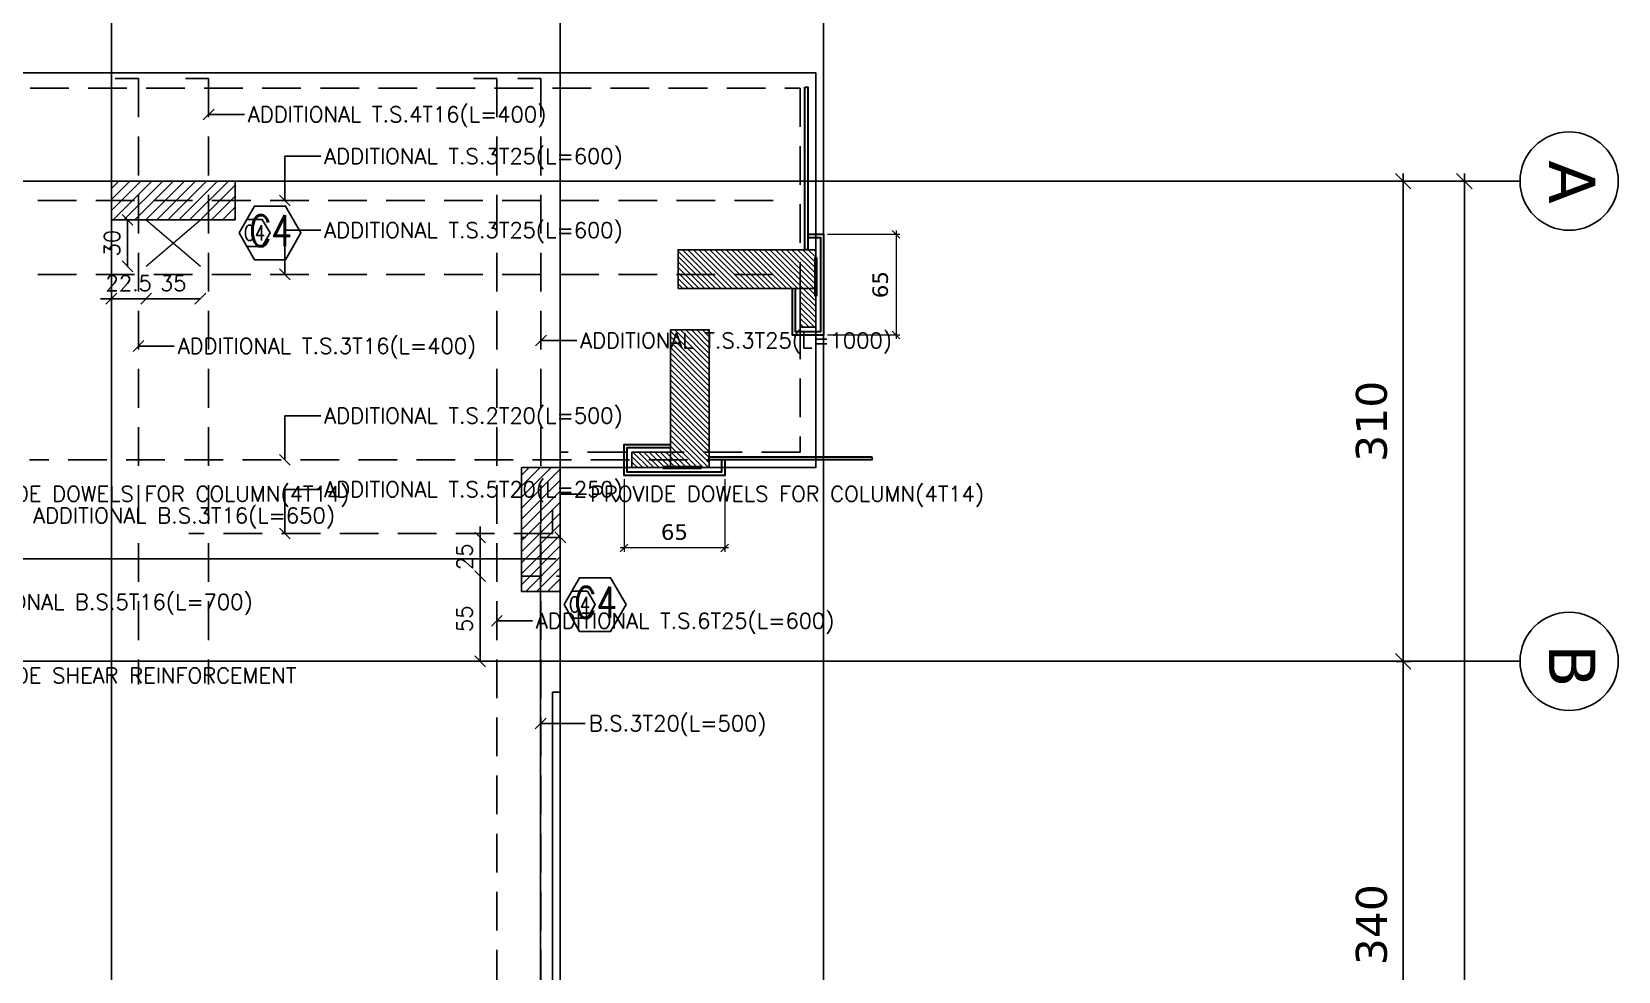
# Model space of a CAD drawing. Header units: inches. Extents: x -48 to 777, y -156 to 510.
# Drawn here: x 283.01 to 293.26, y 248.96 to 255.02 of the extents above; entities that cross this region are included whole.
import ezdxf
from ezdxf.enums import TextEntityAlignment as Align

# ---------------------------------------------------------------- set-up
doc = ezdxf.new("R2010")
doc.units = ezdxf.units.IN
doc.header["$MEASUREMENT"] = 0
doc.linetypes.add('HIDDEN', pattern=[0.375, 0.25, -0.125])
doc.linetypes.add('HIDDEN2', pattern=[0.1875, 0.125, -0.0625])
doc.layers.get('Defpoints').update_dxf_attribs({"lineweight": 5})
for name, color, linetype, lineweight in [('A-DIM', 9, 'Continuous', 5), ('A-PILLARS', 1, 'Continuous', 60), ('C-GLASS', 162, 'Continuous', 30), ('C-STONE', 42, 'Continuous', 30), ('H-PILLARS', 61, 'Continuous', 5), ('str-shaft', 1, 'Continuous', 5)]:
    doc.layers.add(name, color=color, linetype=linetype, lineweight=lineweight)
for name, color, linetype in [('Str-Axes', 8, 'Continuous'), ('str-col-hatch', 8, 'Continuous'), ('str-COL-TAG-100', 1, 'Continuous'), ('str-COL-TAG-50', 7, 'Continuous'), ('str-columns', 3, 'Continuous'), ('str-slab-bottom-reinf.', 1, 'Continuous'), ('str-slab-top', 1, 'Continuous'), ('str-sunken-slabs', 5, 'Continuous')]:
    doc.layers.add(name, color=color, linetype=linetype)
doc.styles.add('ROMAN', font='ROMANS.SHX')
doc.styles.add('ROMAND', font='verdana.ttf')
doc.styles.add('ROMANS', font='romans__.ttf', dxfattribs={"height": 0.14})
doc.dimstyles.new('M-1.100', dxfattribs={"dimtxt": 0.2, "dimasz": 0.1, "dimexe": 0.05, "dimexo": 0.05, "dimgap": 0.1, "dimtad": 1, "dimlfac": 100, "dimrnd": 0.5, "dimzin": 9, "dimdsep": 46, "dimtxsty": 'ROMAND', "dimblk": 'OBLIQUE', "dimcen": 1, "dimdle": 0.05, "dimclrd": 256, "dimclre": 256, "dimclrt": 2, "dimadec": 0, "dimazin": 0, "dimtfac": 0.666667, "dimtmove": 2, "dimatfit": 3, "dimfxl": 0.04, "dimtolj": 1, "dimtzin": 5, "dimlwd": -1, "dimlwe": -1, "dimarcsym": 0})
doc.dimstyles.new('M-1.50', dxfattribs={"dimtxt": 0.1, "dimasz": 0.05, "dimexe": 0.025, "dimexo": 0.025, "dimgap": 0.05, "dimtad": 1, "dimlfac": 100, "dimrnd": 0.5, "dimzin": 9, "dimdsep": 46, "dimtxsty": 'ROMAND', "dimblk": 'OBLIQUE', "dimcen": 1, "dimdle": 0.025, "dimclrd": 256, "dimclre": 256, "dimclrt": 2, "dimadec": 0, "dimazin": 0, "dimtfac": 0.666667, "dimtmove": 2, "dimatfit": 3, "dimfxl": 0.04, "dimtolj": 1, "dimtzin": 5, "dimlwd": -1, "dimlwe": -1, "dimarcsym": 0})
doc.dimstyles.new('structure', dxfattribs={"dimtxt": 0.1, "dimasz": 0.07, "dimexe": 0.18, "dimexo": 1, "dimgap": 0.05, "dimtad": 1, "dimdec": 1, "dimlfac": 100, "dimrnd": 0.5, "dimdsep": 46, "dimtxsty": 'ROMAN', "dimblk1": 'OBLIQUE', "dimblk2": 'OBLIQUE', "dimsah": 1, "dimcen": 0.009, "dimse1": 1, "dimse2": 1, "dimclrd": 4, "dimclre": 9, "dimclrt": 1, "dimadec": 0, "dimazin": 0, "dimtfac": 0.066667, "dimtdec": 1, "dimtix": 1, "dimtmove": 2, "dimatfit": 3, "dimldrblk": 'OBLIQUE', "dimfxl": 0.18, "dimtolj": 1, "dimarcsym": 0})

# ---------------------------------------------------------------- blocks, each defined once
blk = doc.blocks.new('_Oblique')
at = {"color": 0, "linetype": 'ByBlock', "lineweight": -2}
blk.add_line((-0.5, -0.5), (0.5, 0.5), dxfattribs=at)
blk = doc.blocks.new('*D1386')
at = {"layer": 'A-DIM', "transparency": 16777216}
for p, q in [((288.152, 253.715), (288.621, 253.715)), ((288.596, 253.74), (288.596, 253.04)), ((288.152, 253.065), (288.621, 253.065))]:
    blk.add_line(p, q, dxfattribs=at)
at = {"layer": 'Defpoints', "color": 0, "transparency": 16777216}
for p in [(288.127, 253.715), (288.127, 253.065), (288.596, 253.065)]:
    blk.add_point(p, dxfattribs=at)
at = {"layer": 'A-DIM', "transparency": 16777216, "xscale": 0.05, "yscale": 0.05, "zscale": 0.05}
for p, rotation in [((288.596, 253.715), 90), ((288.596, 253.065), 270)]:
    blk.add_blockref('_Oblique', p, dxfattribs=dict(at, rotation=rotation))
at = {"layer": 'A-DIM', "color": 2, "transparency": 16777216, "insert": (288.494, 253.39), "char_height": 0.1, "attachment_point": 5, "rotation": 90, "style": 'ROMAND'}
blk.add_mtext('\\A1;65', dxfattribs=at)
blk = doc.blocks.new('*D1387')
at = {"layer": 'A-DIM', "transparency": 16777216}
for p, q in [((286.839, 252.134), (286.839, 251.665)), ((287.489, 252.134), (287.489, 251.665)), ((287.514, 251.69), (286.814, 251.69))]:
    blk.add_line(p, q, dxfattribs=at)
at = {"layer": 'Defpoints', "color": 0, "transparency": 16777216}
for p in [(286.839, 252.159), (287.489, 252.159), (286.839, 251.69)]:
    blk.add_point(p, dxfattribs=at)
at = {"layer": 'A-DIM', "transparency": 16777216, "xscale": 0.05, "yscale": 0.05, "zscale": 0.05, "rotation": 180}
blk.add_blockref('_Oblique', (286.839, 251.69), dxfattribs=at)
at = {"layer": 'A-DIM', "transparency": 16777216, "xscale": 0.05, "yscale": 0.05, "zscale": 0.05}
blk.add_blockref('_Oblique', (287.489, 251.69), dxfattribs=at)
at = {"layer": 'A-DIM', "color": 2, "transparency": 16777216, "insert": (287.164, 251.792), "char_height": 0.1, "attachment_point": 5, "style": 'ROMAND'}
blk.add_mtext('\\A1;65', dxfattribs=at)
blk = doc.blocks.new('tags')
at = {"layer": 'str-COL-TAG-100', "color": 2}
blk.add_lwpolyline([(0.125, -0.262), (0.325, -0.262), (0.425, -0.088), (0.325, 0.085), (0.125, 0.085), (0.025, -0.088)], close=True, dxfattribs=at)
at = {"layer": 'str-COL-TAG-50', "color": 2}
blk.add_lwpolyline([(0.075, -0.175), (0.175, -0.175), (0.225, -0.088), (0.175, -0.002), (0.075, -0.002), (0.025, -0.088)], close=True, dxfattribs=at)
at = {"layer": 'str-COL-TAG-100', "color": 1, "style": 'ROMANS', "width": 0.699426}
blk.add_attdef('NUMBER', text='', height=0.2, dxfattribs=at).set_placement((0.092, -0.174), (0.368, -0.174), align=Align.FIT)
at = {"layer": 'str-COL-TAG-50', "color": 1, "style": 'ROMANS', "width": 0.697102}
blk.add_attdef('NUMBER', text='', height=0.1, dxfattribs=at).set_placement((0.056, -0.138), (0.194, -0.138), align=Align.FIT)
blk = doc.blocks.new('*D1801')
at = {"layer": 'Defpoints', "color": 0, "transparency": 16777216}
for p in [(291.674, 254.058), (292.267, 254.058), (291.001, 226.707)]:
    blk.add_point(p, dxfattribs=at)
at = {"layer": 'Str-Axes', "transparency": 16777216}
for p, q in [((292.267, 226.657), (292.267, 254.108)), ((291.724, 254.058), (292.317, 254.058)), ((291.051, 226.707), (292.317, 226.707))]:
    blk.add_line(p, q, dxfattribs=at)
at = {"layer": 'Str-Axes', "transparency": 16777216, "xscale": 0.1, "yscale": 0.1, "zscale": 0.1}
for p, rotation in [((292.267, 254.058), 90), ((292.267, 226.707), 270)]:
    blk.add_blockref('_Oblique', p, dxfattribs=dict(at, rotation=rotation))
at = {"layer": 'Str-Axes', "color": 2, "transparency": 16777216, "insert": (292.063, 240.383), "char_height": 0.2, "attachment_point": 5, "rotation": 90, "style": 'ROMAND'}
blk.add_mtext('\\A1;2735', dxfattribs=at)
blk = doc.blocks.new('*D1805')
at = {"layer": 'Defpoints', "color": 0, "transparency": 16777216}
for p in [(291.776, 250.958), (291.721, 247.558), (291.872, 247.558)]:
    blk.add_point(p, dxfattribs=at)
at = {"layer": 'Str-Axes', "transparency": 16777216}
for p, q in [((291.872, 251.008), (291.872, 247.508)), ((291.826, 250.958), (291.922, 250.958)), ((291.771, 247.558), (291.922, 247.558))]:
    blk.add_line(p, q, dxfattribs=at)
at = {"layer": 'Str-Axes', "transparency": 16777216, "xscale": 0.1, "yscale": 0.1, "zscale": 0.1}
for p, rotation in [((291.872, 250.958), 90), ((291.872, 247.558), 270)]:
    blk.add_blockref('_Oblique', p, dxfattribs=dict(at, rotation=rotation))
at = {"layer": 'Str-Axes', "color": 2, "transparency": 16777216, "insert": (291.668, 249.258), "char_height": 0.2, "attachment_point": 5, "rotation": 90, "style": 'ROMAND'}
blk.add_mtext('\\A1;340', dxfattribs=at)
blk = doc.blocks.new('*D1806')
at = {"layer": 'Defpoints', "color": 0, "transparency": 16777216}
for p in [(291.776, 254.058), (291.776, 250.958), (291.872, 250.958)]:
    blk.add_point(p, dxfattribs=at)
at = {"layer": 'Str-Axes', "transparency": 16777216}
for p, q in [((291.872, 254.108), (291.872, 250.908)), ((291.826, 254.058), (291.922, 254.058)), ((291.826, 250.958), (291.922, 250.958))]:
    blk.add_line(p, q, dxfattribs=at)
at = {"layer": 'Str-Axes', "transparency": 16777216, "xscale": 0.1, "yscale": 0.1, "zscale": 0.1}
for p, rotation in [((291.872, 254.058), 90), ((291.872, 250.958), 270)]:
    blk.add_blockref('_Oblique', p, dxfattribs=dict(at, rotation=rotation))
at = {"layer": 'Str-Axes', "color": 2, "transparency": 16777216, "insert": (291.668, 252.508), "char_height": 0.2, "attachment_point": 5, "rotation": 90, "style": 'ROMAND'}
blk.add_mtext('\\A1;310', dxfattribs=at)
blk = doc.blocks.new('*D1822')
at = {"layer": 'Defpoints', "color": 0, "transparency": 16777216}
for p in [(291.674, 254.058), (292.267, 254.058), (291.001, 226.707)]:
    blk.add_point(p, dxfattribs=at)
at = {"layer": 'Str-Axes', "transparency": 16777216}
for p, q in [((292.267, 226.657), (292.267, 254.108)), ((291.724, 254.058), (292.317, 254.058)), ((291.051, 226.707), (292.317, 226.707))]:
    blk.add_line(p, q, dxfattribs=at)
at = {"layer": 'Str-Axes', "transparency": 16777216, "xscale": 0.1, "yscale": 0.1, "zscale": 0.1}
for p, rotation in [((292.267, 254.058), 90), ((292.267, 226.707), 270)]:
    blk.add_blockref('_Oblique', p, dxfattribs=dict(at, rotation=rotation))
at = {"layer": 'Str-Axes', "color": 2, "transparency": 16777216, "insert": (292.063, 240.383), "char_height": 0.2, "attachment_point": 5, "rotation": 90, "style": 'ROMAND'}
blk.add_mtext('\\A1;2735', dxfattribs=at)
blk = doc.blocks.new('*D1823')
at = {"layer": 'Defpoints', "color": 0, "transparency": 16777216}
for p in [(291.776, 250.958), (291.721, 247.558), (291.872, 247.558)]:
    blk.add_point(p, dxfattribs=at)
at = {"layer": 'Str-Axes', "transparency": 16777216}
for p, q in [((291.872, 251.008), (291.872, 247.508)), ((291.826, 250.958), (291.922, 250.958)), ((291.771, 247.558), (291.922, 247.558))]:
    blk.add_line(p, q, dxfattribs=at)
at = {"layer": 'Str-Axes', "transparency": 16777216, "xscale": 0.1, "yscale": 0.1, "zscale": 0.1}
for p, rotation in [((291.872, 250.958), 90), ((291.872, 247.558), 270)]:
    blk.add_blockref('_Oblique', p, dxfattribs=dict(at, rotation=rotation))
at = {"layer": 'Str-Axes', "color": 2, "transparency": 16777216, "insert": (291.668, 249.258), "char_height": 0.2, "attachment_point": 5, "rotation": 90, "style": 'ROMAND'}
blk.add_mtext('\\A1;340', dxfattribs=at)
blk = doc.blocks.new('*D1820')
at = {"layer": 'Defpoints', "color": 0, "transparency": 16777216}
for p in [(291.776, 254.058), (291.776, 250.958), (291.872, 250.958)]:
    blk.add_point(p, dxfattribs=at)
at = {"layer": 'Str-Axes', "transparency": 16777216}
for p, q in [((291.872, 254.108), (291.872, 250.908)), ((291.826, 254.058), (291.922, 254.058)), ((291.826, 250.958), (291.922, 250.958))]:
    blk.add_line(p, q, dxfattribs=at)
at = {"layer": 'Str-Axes', "transparency": 16777216, "xscale": 0.1, "yscale": 0.1, "zscale": 0.1}
for p, rotation in [((291.872, 254.058), 90), ((291.872, 250.958), 270)]:
    blk.add_blockref('_Oblique', p, dxfattribs=dict(at, rotation=rotation))
at = {"layer": 'Str-Axes', "color": 2, "transparency": 16777216, "insert": (291.668, 252.508), "char_height": 0.2, "attachment_point": 5, "rotation": 90, "style": 'ROMAND'}
blk.add_mtext('\\A1;310', dxfattribs=at)
blk = doc.blocks.new('*D1981')
at = {"layer": 'Defpoints', "color": 0, "transparency": 16777216}
for p in [(283.752, 253.808), (283.631, 253.508), (283.752, 253.508)]:
    blk.add_point(p, dxfattribs=at)
at = {"layer": 'str-shaft', "color": 4, "lineweight": -2, "transparency": 16777216}
blk.add_line((283.631, 253.808), (283.631, 253.508), dxfattribs=at)
at = {"layer": 'str-shaft', "color": 4, "lineweight": -2, "transparency": 16777216, "xscale": 0.07, "yscale": 0.07, "zscale": 0.07}
for p, rotation in [((283.631, 253.808), 90), ((283.631, 253.508), 270)]:
    blk.add_blockref('_Oblique', p, dxfattribs=dict(at, rotation=rotation))
at = {"layer": 'str-shaft', "color": 1, "transparency": 16777216, "insert": (283.531, 253.658), "char_height": 0.1, "attachment_point": 5, "rotation": 90, "style": 'ROMAN'}
blk.add_mtext('\\A1;30', dxfattribs=at)
blk = doc.blocks.new('*D1982')
at = {"layer": 'Defpoints', "color": 0, "transparency": 16777216}
for p in [(283.752, 253.508), (284.102, 253.508), (284.102, 253.299)]:
    blk.add_point(p, dxfattribs=at)
at = {"layer": 'str-shaft', "color": 4, "lineweight": -2, "transparency": 16777216}
blk.add_line((283.752, 253.299), (284.102, 253.299), dxfattribs=at)
at = {"layer": 'str-shaft', "color": 4, "lineweight": -2, "transparency": 16777216, "xscale": 0.07, "yscale": 0.07, "zscale": 0.07, "rotation": 180}
blk.add_blockref('_Oblique', (283.752, 253.299), dxfattribs=at)
at = {"layer": 'str-shaft', "color": 4, "lineweight": -2, "transparency": 16777216, "xscale": 0.07, "yscale": 0.07, "zscale": 0.07}
blk.add_blockref('_Oblique', (284.102, 253.299), dxfattribs=at)
at = {"layer": 'str-shaft', "color": 1, "transparency": 16777216, "insert": (283.927, 253.399), "char_height": 0.1, "attachment_point": 5, "style": 'ROMAN'}
blk.add_mtext('\\A1;35', dxfattribs=at)
blk = doc.blocks.new('*D1983')
at = {"layer": 'Defpoints', "color": 0, "transparency": 16777216}
for p in [(283.527, 253.508), (283.752, 253.508), (283.527, 253.299)]:
    blk.add_point(p, dxfattribs=at)
at = {"layer": 'str-shaft', "color": 4, "lineweight": -2, "transparency": 16777216}
for p, q in [((283.527, 253.299), (283.457, 253.299)), ((283.752, 253.299), (283.527, 253.299)), ((283.752, 253.299), (283.822, 253.299))]:
    blk.add_line(p, q, dxfattribs=at)
at = {"layer": 'str-shaft', "color": 4, "lineweight": -2, "transparency": 16777216, "xscale": 0.07, "yscale": 0.07, "zscale": 0.07}
for p, rotation in [((283.527, 253.299), 359.9999999999928), ((283.752, 253.299), 179.9999999999928)]:
    blk.add_blockref('_Oblique', p, dxfattribs=dict(at, rotation=rotation))
at = {"layer": 'str-shaft', "color": 1, "transparency": 16777216, "insert": (283.639, 253.399), "char_height": 0.1, "attachment_point": 5, "style": 'ROMAN'}
blk.add_mtext('\\A1;22.5', dxfattribs=at)
blk = doc.blocks.new('*D2181')
at = {"layer": 'Defpoints', "color": 0, "transparency": 16777216}
for p in [(285.909, 251.758), (286.177, 251.758), (286.177, 251.508)]:
    blk.add_point(p, dxfattribs=at)
at = {"layer": 'str-sunken-slabs', "color": 4, "lineweight": -2, "transparency": 16777216}
for p, q in [((285.909, 251.758), (285.909, 251.828)), ((285.909, 251.508), (285.909, 251.758)), ((285.909, 251.508), (285.909, 251.438))]:
    blk.add_line(p, q, dxfattribs=at)
at = {"layer": 'str-sunken-slabs', "color": 4, "lineweight": -2, "transparency": 16777216, "xscale": 0.07, "yscale": 0.07, "zscale": 0.07}
for p, rotation in [((285.909, 251.758), 270), ((285.909, 251.508), 90)]:
    blk.add_blockref('_Oblique', p, dxfattribs=dict(at, rotation=rotation))
at = {"layer": 'str-sunken-slabs', "color": 1, "transparency": 16777216, "insert": (285.809, 251.633), "char_height": 0.1, "attachment_point": 5, "rotation": 90, "style": 'ROMAN'}
blk.add_mtext('\\A1;25', dxfattribs=at)
blk = doc.blocks.new('*D2182')
at = {"layer": 'Defpoints', "color": 0, "transparency": 16777216}
for p in [(286.177, 251.508), (285.909, 250.958), (286.177, 250.958)]:
    blk.add_point(p, dxfattribs=at)
at = {"layer": 'str-sunken-slabs', "color": 4, "lineweight": -2, "transparency": 16777216}
blk.add_line((285.909, 251.508), (285.909, 250.958), dxfattribs=at)
at = {"layer": 'str-sunken-slabs', "color": 4, "lineweight": -2, "transparency": 16777216, "xscale": 0.07, "yscale": 0.07, "zscale": 0.07}
for p, rotation in [((285.909, 251.508), 90), ((285.909, 250.958), 270)]:
    blk.add_blockref('_Oblique', p, dxfattribs=dict(at, rotation=rotation))
at = {"layer": 'str-sunken-slabs', "color": 1, "transparency": 16777216, "insert": (285.809, 251.233), "char_height": 0.1, "attachment_point": 5, "rotation": 90, "style": 'ROMAN'}
blk.add_mtext('\\A1;55', dxfattribs=at)

msp = doc.modelspace()

# ---------------------------------------------------------------- hatches: boundary and pattern name
at = {"layer": 'H-PILLARS'}
h = msp.add_hatch(dxfattribs=at)
h.set_pattern_fill('ANSI31', color=256, scale=0.2, angle=270)
h.paths.add_polyline_path([(287.18813, 253.36492), (287.18813, 253.61492), (288.07684, 253.61492), (288.07684, 253.36492)], flags=17)
h.paths.add_polyline_path([(288.07684, 253.36492), (288.07684, 253.11488), (287.97684, 253.11488), (287.97684, 253.36492)], flags=16)
h = msp.add_hatch(dxfattribs=at)
h.set_pattern_fill('ANSI31', color=256, scale=0.2, angle=270)
h.paths.add_polyline_path([(287.13915, 253.09734), (287.38915, 253.09734), (287.38915, 252.20864), (287.13915, 252.20864)], flags=17)
h = msp.add_hatch(dxfattribs=at)
h.set_pattern_fill('ANSI31', color=256, scale=0.2, angle=270)
h.paths.add_polyline_path([(287.13915, 252.20864), (286.88911, 252.20864), (286.88911, 252.30864), (287.13915, 252.30864)], flags=17)
at = {"layer": 'str-col-hatch'}
h = msp.add_hatch(dxfattribs=at)
h.set_pattern_fill('ANSI31', color=256, scale=0.4)
h.set_pattern_definition([(45, (-412.05302, 203.0992), (-0.035355339, 0.035355339), [])])
h.paths.add_polyline_path([(283.52678, 254.05845), (283.52678, 253.80845), (284.32678, 253.80845), (284.32678, 254.05845)])
h = msp.add_hatch(dxfattribs=at)
h.set_pattern_fill('ANSI31', color=256, scale=0.4)
h.set_pattern_definition([(45, (-409.953, 200.699306), (-0.035355339, 0.035355339), [])])
h.paths.add_polyline_path([(286.1768, 252.20855), (286.1768, 251.40855), (286.4268, 251.40855), (286.4268, 252.20855)])

# ---------------------------------------------------------------- linework, layer by layer
at = {"layer": 'A-PILLARS'}
for p, q in [((288.07684, 253.56492), (288.07684, 253.31492)), ((287.33915, 252.20864), (287.08915, 252.20864))]:
    msp.add_line(p, q, dxfattribs=at)
at = {"layer": 'C-GLASS'}
for points in [[(288.00684, 254.66492), (288.02684, 254.66492), (288.02684, 253.61492), (288.00684, 253.61492)], [(288.43915, 252.27864), (288.43915, 252.25864), (287.38915, 252.25864), (287.38915, 252.27864)]]:
    msp.add_lwpolyline(points, close=True, dxfattribs=at)
at = {"layer": 'C-STONE'}
for points in [[(288.02684, 253.71492), (288.12684, 253.71492), (288.12684, 253.06488), (287.92684, 253.06488), (287.92684, 253.36492)], [(288.02684, 253.69492), (288.10684, 253.69492), (288.10684, 253.08488), (287.94684, 253.08488), (287.94684, 253.36492)], [(287.48915, 252.25864), (287.48915, 252.15864), (286.83911, 252.15864), (286.83911, 252.35864), (287.13915, 252.35864)], [(287.46915, 252.25864), (287.46915, 252.17864), (286.85911, 252.17864), (286.85911, 252.33864), (287.13915, 252.33864)]]:
    msp.add_lwpolyline(points, dxfattribs=at)
at = {"layer": 'Str-Axes', "ltscale": 0.1}
for p, q in [((283.52678, 221.25688), (283.52678, 260.35831)), ((286.42678, 221.25688), (286.42678, 260.35831)), ((288.12678, 221.25688), (288.12678, 260.35831)), ((292.62657, 254.05831), (264.32678, 254.05831)), ((292.62657, 250.95845), (264.32678, 250.95845))]:
    msp.add_line(p, q, dxfattribs=at)
at = {"layer": 'Str-Axes', "linetype": 'Continuous'}
for centre in [(292.94381, 254.05831), (292.94381, 250.95845)]:
    msp.add_circle(centre, 0.31723, dxfattribs=at)
at = {"layer": 'str-columns'}
for points in [[(284.32678, 253.80845), (284.32678, 254.05845), (283.52678, 254.05845), (283.52678, 253.80845)], [(286.1768, 251.40855), (286.4268, 251.40855), (286.4268, 252.20855), (286.1768, 252.20855)]]:
    msp.add_lwpolyline(points, close=True, dxfattribs=at)
at = {"layer": 'str-shaft'}
for p, q in [((283.75178, 253.80831), (284.10178, 253.50831)), ((283.75178, 253.50831), (284.10178, 253.80831))]:
    msp.add_line(p, q, dxfattribs=at)
at = {"layer": 'str-slab-bottom-reinf.'}
for p, q in [((286.29963, 246.84115), (286.29963, 251.84183)), ((279.90089, 251.61932), (286.40089, 251.61932))]:
    msp.add_line(p, q, dxfattribs=at)
at = {"layer": 'str-slab-top', "linetype": 'HIDDEN'}
for p, q in [((281.92678, 253.93345), (287.92678, 253.93345)), ((281.92678, 253.45619), (287.92678, 253.45619)), ((287.99828, 252.25855), (282.99828, 252.25855))]:
    msp.add_line(p, q, dxfattribs=at)
for points in [[(283.55231, 254.72056), (283.70231, 254.72056), (283.70231, 250.80845)], [(284.00521, 254.72056), (284.15521, 254.72056), (284.15521, 250.80845)], [(285.86639, 254.72056), (286.01639, 254.72056), (286.01639, 248.80845)], [(286.1518, 254.72056), (286.3018, 254.72056), (286.3018, 244.80845)], [(286.37678, 251.9331), (286.37678, 251.7831), (284.02678, 251.7831)]]:
    msp.add_lwpolyline(points, dxfattribs=at)
at = {"layer": 'str-sunken-slabs'}
for points in [[(274.82658, 254.75845), (277.92678, 254.75845), (277.95678, 254.75845), (278.40678, 254.75845), (278.37678, 254.75845), (279.97678, 254.75845), (279.97678, 254.75845), (280.42678, 254.75845), (280.42678, 254.75845), (283.52678, 254.75845)], [(283.52678, 254.75845), (283.52678, 254.75845), (288.07678, 254.75845), (288.0769, 252.20864), (286.42678, 252.20864), (286.42678, 250.75849), (286.37678, 250.75849), (286.37678, 248.30849), (286.42678, 248.30849), (286.42678, 246.55861), (287.87678, 246.55861), (287.87678, 246.60861), (288.12678, 246.60861), (288.12678, 240.95682), (286.52678, 240.95682), (286.52678, 240.25688), (286.57678, 240.25688), (286.57678, 230.75605)]]:
    msp.add_lwpolyline(points, dxfattribs=at)
at = {"layer": 'str-sunken-slabs', "linetype": 'HIDDEN'}
msp.add_lwpolyline([(270.62676, 251.75678), (270.62676, 254.65845), (287.97678, 254.65929), (287.9769, 252.30864), (286.42678, 252.30864)], dxfattribs=at)
at = {"layer": 'str-sunken-slabs'}
for points in [[(287.18813, 253.36492), (287.18813, 253.61492), (288.07684, 253.61492), (288.07684, 253.36492)], [(288.07684, 253.36492), (288.07684, 253.11488), (287.97684, 253.11488), (287.97684, 253.36492)], [(287.13915, 253.09734), (287.38915, 253.09734), (287.38915, 252.20864), (287.13915, 252.20864)], [(287.13915, 252.20864), (286.88911, 252.20864), (286.88911, 252.30864), (287.13915, 252.30864)]]:
    msp.add_lwpolyline(points, close=True, dxfattribs=at)
at = {"layer": 'str-sunken-slabs', "linetype": 'HIDDEN2'}
msp.add_lwpolyline([(286.4268, 251.75844), (286.17679, 251.75844), (286.17679, 251.50844), (286.4268, 251.50844)], close=True, dxfattribs=at)

# ---------------------------------------------------------------- block references
at = {"layer": 'str-columns'}
ref = msp.add_blockref('tags', (284.32678, 253.81229), dxfattribs=at)
ref.add_attrib('NUMBER', 'C4', dxfattribs={"layer": 'str-COL-TAG-50', "color": 1, "height": 0.1, "style": 'ROMANS', "width": 0.63631}).set_placement((284.38297, 253.67479), (284.52056, 253.67479), align=Align.FIT)
ref.add_attrib('NUMBER', 'C4', dxfattribs={"layer": 'str-COL-TAG-100', "color": 1, "height": 0.2, "style": 'ROMANS', "width": 0.638431}).set_placement((284.41862, 253.63824), (284.69471, 253.63824), align=Align.FIT)
ref = msp.add_blockref('tags', (286.4268, 251.4124), dxfattribs=at)
ref.add_attrib('NUMBER', 'C4', dxfattribs={"layer": 'str-COL-TAG-50', "color": 1, "height": 0.1, "style": 'ROMANS', "width": 0.63631}).set_placement((286.48299, 251.2749), (286.62058, 251.2749), align=Align.FIT)
ref.add_attrib('NUMBER', 'C4', dxfattribs={"layer": 'str-COL-TAG-100', "color": 1, "height": 0.2, "style": 'ROMANS', "width": 0.638431}).set_placement((286.51864, 251.23834), (286.79473, 251.23834), align=Align.FIT)

# ---------------------------------------------------------------- texts
at = {"layer": 'Str-Axes', "char_height": 0.3, "width": 5.0170833, "attachment_point": 1, "rotation": 270, "style": 'ROMAND'}
for s, insert in [('\\pi2.3727;A', (293.11375, 256.56563)), ('\\pi2.3954;B', (293.11375, 253.46577))]:
    msp.add_mtext(s, dxfattribs=dict(at, insert=insert))
at = {"layer": 'str-slab-bottom-reinf.', "style": 'ROMAN'}
for s, p in [('PROVIDE DOWELS FOR COLUMN(4T14)', (282.51901, 251.98908)), ('PROVIDE DOWELS FOR COLUMN(4T14)', (286.61918, 251.98908)), ('ADDITIONAL B.S.3T16(L=650)', (283.02155, 251.84995)), ('ADDITIONAL B.S.5T16(L=700)', (282.49021, 251.2914)), ('PROVIDE SHEAR REINFORCEMENT', (282.51901, 250.8171)), ('B.S.3T20(L=500)', (286.61086, 250.50791))]:
    msp.add_text(s, height=0.1, dxfattribs=at).set_placement(p)
at = {"layer": 'str-slab-top', "style": 'ROMAN'}
for s, p in [('ADDITIONAL T.S.4T16(L=400)', (284.40859, 254.43929)), ('ADDITIONAL T.S.3T25(L=600)', (284.9024, 254.16925)), ('ADDITIONAL T.S.3T25(L=600)', (284.9024, 253.69199)), ('ADDITIONAL T.S.3T16(L=400)', (283.9557, 252.94429)), ('ADDITIONAL T.S.3T25(L=1000)', (286.55518, 252.97985)), ('ADDITIONAL T.S.2T20(L=500)', (284.9024, 252.49435)), ('ADDITIONAL T.S.5T20(L=250)', (284.9024, 252.0189)), ('ADDITIONAL T.S.6T25(L=600)', (286.26977, 251.17002))]:
    msp.add_text(s, height=0.1, dxfattribs=at).set_placement(p)

# ---------------------------------------------------------------- dimensions: what is measured, and where the dimension line sits
at = {"layer": 'A-DIM'}
dim = msp.add_linear_dim(base=(288.59568, 253.06488), p1=(288.12684, 253.71492), p2=(288.12684, 253.06488), angle=90, dimstyle='M-1.50', dxfattribs=at)
dim.commit()
dim.dimension.update_dxf_attribs({"geometry": '*D1386', "text_midpoint": (288.4937, 253.3899)})
dim = msp.add_linear_dim(base=(286.83911, 251.6898), p1=(287.48915, 252.15864), p2=(286.83911, 252.15864), dimstyle='M-1.50', dxfattribs=at)
dim.commit()
dim.dimension.update_dxf_attribs({"geometry": '*D1387', "text_midpoint": (287.16413, 251.79178)})
at = {"layer": 'Str-Axes'}
for base, p1, p2, picture, middle in [((292.26705, 254.05831), (291.00131, 226.70688), (291.67401, 254.05831), '*D1801', (292.06288, 240.3826)), ((292.26705, 254.05831), (291.00131, 226.70688), (291.67401, 254.05831), '*D1822', (292.06288, 240.3826)), ((291.87245, 250.95845), (291.7762, 254.05831), (291.7762, 250.95845), '*D1806', (291.66829, 252.50838)), ((291.87245, 250.95845), (291.7762, 254.05831), (291.7762, 250.95845), '*D1820', (291.66829, 252.50838)), ((291.87245, 247.55845), (291.7762, 250.95845), (291.72142, 247.55845), '*D1805', (291.66829, 249.25845)), ((291.87245, 247.55845), (291.7762, 250.95845), (291.72142, 247.55845), '*D1823', (291.66829, 249.25845))]:
    dim = msp.add_linear_dim(base=base, p1=p1, p2=p2, angle=90, dimstyle='M-1.100', dxfattribs=at)
    dim.commit()
    dim.dimension.update_dxf_attribs({"geometry": picture, "text_midpoint": middle})
at = {"layer": 'str-shaft'}
for p1, p2, distance, picture, middle in [((283.75178, 253.80831), (283.75178, 253.50831), -0.12104, '*D1981', (283.53074, 253.65831)), ((283.75178, 253.50831), (283.52678, 253.50831), 0.20952, '*D1983', (283.63928, 253.39879)), ((283.75178, 253.50831), (284.10178, 253.50831), -0.20952, '*D1982', (283.92678, 253.39879))]:
    dim = msp.add_aligned_dim(p1=p1, p2=p2, distance=distance, dimstyle='structure', override={"dimfxl": 0.04}, dxfattribs=at)
    dim.commit()
    dim.dimension.update_dxf_attribs({"geometry": picture, "text_midpoint": middle})
at = {"layer": 'str-sunken-slabs'}
for p2, distance, picture, middle in [((286.1768, 251.75844), 0.26742, '*D2181', (285.80938, 251.63344)), ((286.1768, 250.95845), -0.26742, '*D2182', (285.80938, 251.23344))]:
    dim = msp.add_aligned_dim(p1=(286.1768, 251.50844), p2=p2, distance=distance, dimstyle='structure', override={"dimfxl": 0.04}, dxfattribs=at)
    dim.commit()
    dim.dimension.update_dxf_attribs({"geometry": picture, "text_midpoint": middle})

# ---------------------------------------------------------------- leaders
at = {"layer": 'str-slab-bottom-reinf.'}
for points, override in [([(286.42678, 251.75845), (286.42678, 252.0382), (286.59672, 252.0382)], {"dimgap": 0.05, "dimtad": 0, "dimfxl": 0.04}), ([(286.29963, 250.55703), (286.58841, 250.55703)], {"dimgap": 0.05, "dimtad": 0})]:
    msp.add_leader(points, dimstyle='structure', override=override, dxfattribs=at)
at = {"layer": 'str-slab-top'}
for points, override in [([(284.15521, 254.48842), (284.38613, 254.48842)], {"dimgap": 0.05, "dimtad": 0}), ([(284.64702, 253.93345), (284.64702, 254.21837), (284.87995, 254.21837)], {"dimgap": 0.05, "dimtad": 0, "dimfxl": 0.04, "dimfxlon": 1}), ([(284.64702, 253.45619), (284.64702, 253.74112), (284.87995, 253.74112)], {"dimgap": 0.05, "dimtad": 0, "dimfxl": 0.04, "dimfxlon": 1}), ([(286.3018, 253.02898), (286.53273, 253.02898)], {"dimgap": 0.05, "dimtad": 0}), ([(283.70231, 252.99342), (283.93324, 252.99342)], {"dimgap": 0.05, "dimtad": 0}), ([(284.64702, 252.25855), (284.64702, 252.54348), (284.87995, 252.54348)], {"dimgap": 0.05, "dimtad": 0, "dimfxl": 0.04, "dimfxlon": 1}), ([(284.64702, 251.7831), (284.64702, 252.06802), (284.87995, 252.06802)], {"dimgap": 0.05, "dimtad": 0, "dimfxl": 0.04, "dimfxlon": 1}), ([(286.01639, 251.21915), (286.24732, 251.21915)], {"dimgap": 0.05, "dimtad": 0})]:
    msp.add_leader(points, dimstyle='structure', override=override, dxfattribs=at)

doc.saveas('drawing.dxf')
